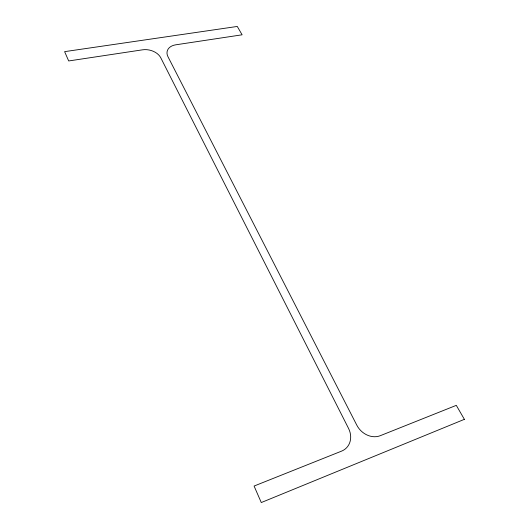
<?xml version="1.0" encoding="UTF-8"?>
<svg xmlns="http://www.w3.org/2000/svg" width="529" height="529" viewBox="0 0 529 529"><rect width="100%" height="100%" fill="white"/><g stroke="black" fill="none" stroke-linecap="round" stroke-linejoin="round"><path stroke-width="0.79" d="M464.383 419.338L261.28 502.55L254.085 486.045L341.575 451.131A18.839 16.26 47.1 0 0 348.538 428.391L160.776 57.8A14.415 10.084 12.9 0 0 142.565 49.819L68.684 60.961L64.617 51.644L237.276 26.45L242.11 34.802L175.754 44.813A14.111 9.78 14.8 0 0 167.951 56.682L356.81 425.184A18.522 15.467 46.1 0 0 380.225 435.711L456.296 405.353L464.383 419.338"/></g></svg>
